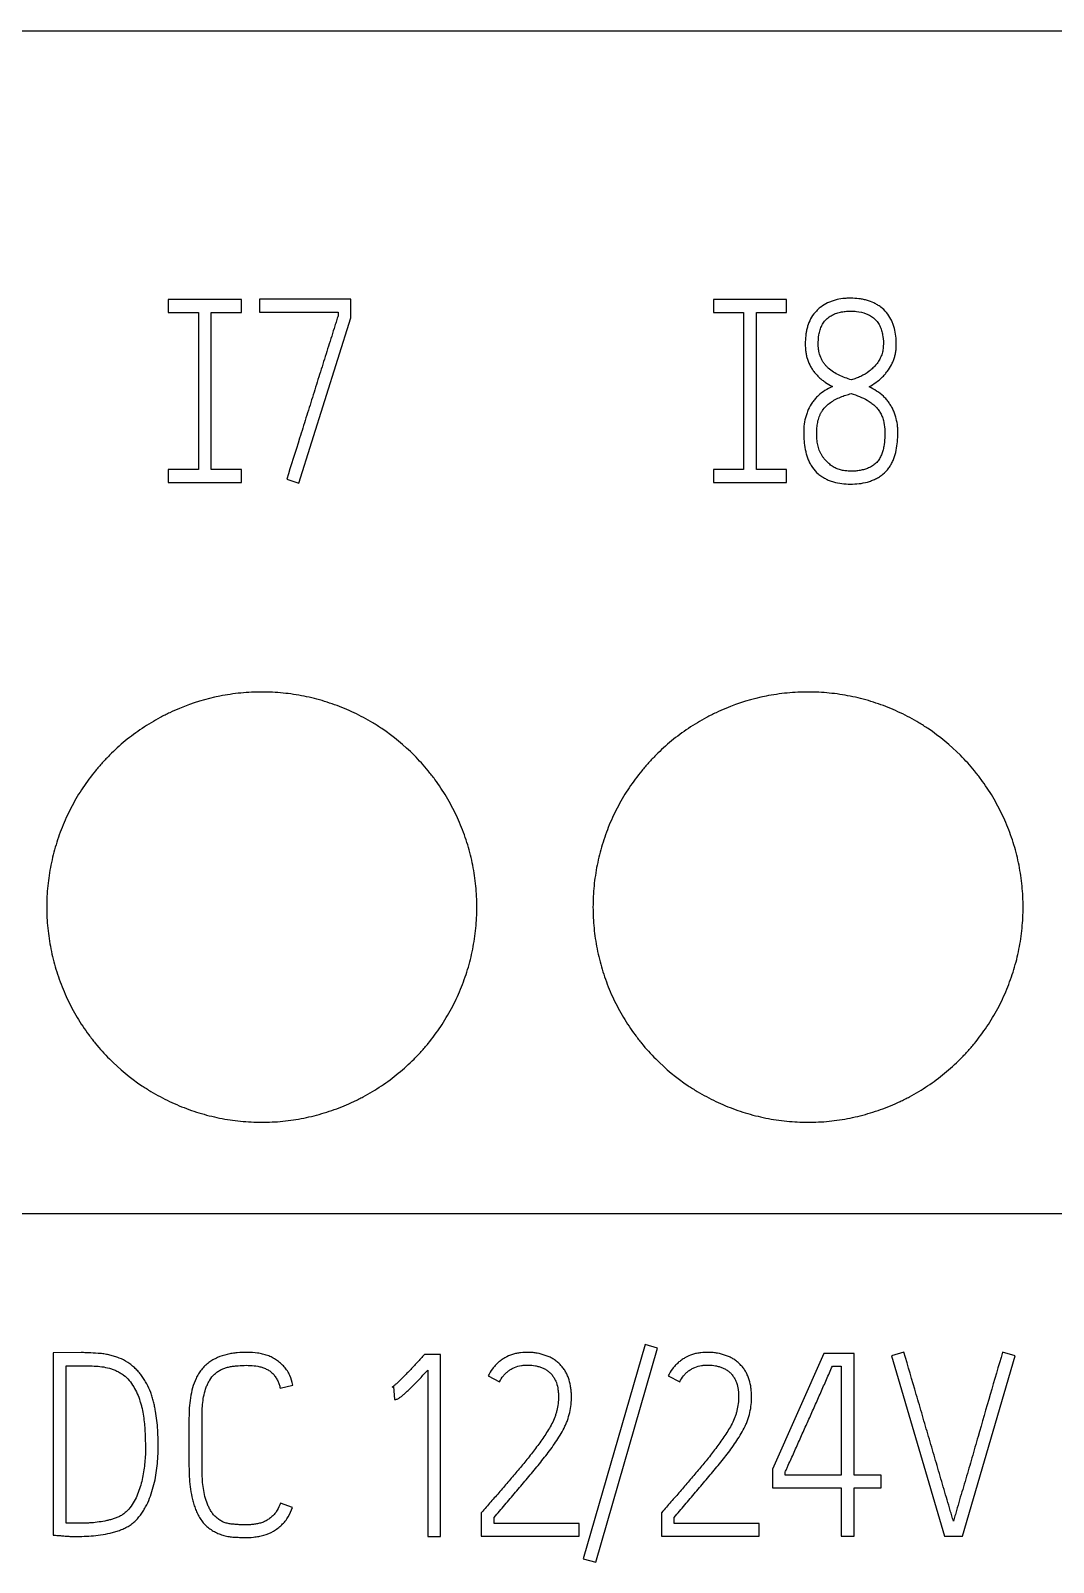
# Model space of a CAD drawing. Extents: x 0 to 420, y 0 to 297.
# Drawn here: x 139.04 to 148.55, y 220.55 to 234.79 of the extents above; entities that cross this region are included whole.
import ezdxf

# ---------------------------------------------------------------- set-up
doc = ezdxf.new("R2010")
doc.units = 0
doc.header["$LTSCALE"] = 23.1
doc.layers.add('10000_FRONT', color=7, linetype='CONTINUOUS')
doc.layers.add('10500_FRONT_LABELING', color=7, linetype='CONTINUOUS')

msp = doc.modelspace()

# ---------------------------------------------------------------- linework, layer by layer
at = {"layer": '10000_FRONT', "color": 7, "linetype": 'CONTINUOUS'}
for p, q in [((90.196, 234.789), (161.696, 234.789)), ((90.196, 223.789), (161.696, 223.789))]:
    msp.add_line(p, q, dxfattribs=at)
for points, knots in [([(143.186, 226.639), (143.186, 226.705), (143.183, 226.771), (143.17, 226.9), (143.161, 226.964), (143.135, 227.092), (143.12, 227.155), (143.091, 227.249), (143.081, 227.28), (143.059, 227.342), (143.047, 227.373), (143.01, 227.463), (142.954, 227.581), (142.888, 227.693), (142.833, 227.774), (142.815, 227.801), (142.776, 227.854), (142.755, 227.88), (142.693, 227.956), (142.649, 228.005), (142.511, 228.143), (142.41, 228.226), (142.288, 228.309), (142.274, 228.318), (142.246, 228.336), (142.232, 228.344), (142.189, 228.37), (142.161, 228.386), (142.074, 228.433), (142.015, 228.461), (141.894, 228.511), (141.833, 228.533), (141.739, 228.562), (141.707, 228.571), (141.643, 228.587), (141.611, 228.594), (141.514, 228.614), (141.384, 228.633), (141.253, 228.639), (141.123, 228.64), (141.057, 228.636), (140.958, 228.627), (140.926, 228.623), (140.86, 228.613), (140.698, 228.585), (140.542, 228.537), (140.39, 228.475), (140.36, 228.461), (140.315, 228.44), (140.301, 228.433), (140.271, 228.418), (140.198, 228.38), (140.128, 228.338), (139.965, 228.229), (139.864, 228.146), (139.748, 228.029), (139.725, 228.005), (139.681, 227.957), (139.66, 227.932), (139.597, 227.856), (139.559, 227.804), (139.486, 227.696), (139.453, 227.64), (139.407, 227.553), (139.392, 227.524), (139.364, 227.464), (139.35, 227.434), (139.313, 227.343), (139.269, 227.221), (139.238, 227.095), (139.218, 226.999), (139.213, 226.967), (139.203, 226.902), (139.199, 226.869), (139.189, 226.771), (139.186, 226.705), (139.186, 226.639)], [0, 0, 0, 0, 0.03125, 0.03125, 0.0625, 0.0625, 0.09375, 0.09375, 0.109375, 0.109375, 0.125, 0.125, 0.15625, 0.1875, 0.1875, 0.203125, 0.203125, 0.21875, 0.21875, 0.25, 0.25, 0.3125, 0.3125, 0.320312, 0.320312, 0.328125, 0.328125, 0.34375, 0.34375, 0.375, 0.375, 0.40625, 0.40625, 0.421875, 0.421875, 0.4375, 0.4375, 0.46875, 0.5, 0.5, 0.53125, 0.53125, 0.546875, 0.546875, 0.5625, 0.625, 0.625, 0.640625, 0.640625, 0.648438, 0.648438, 0.65625, 0.6875, 0.6875, 0.75, 0.75, 0.765625, 0.765625, 0.78125, 0.78125, 0.8125, 0.8125, 0.84375, 0.84375, 0.859375, 0.859375, 0.875, 0.875, 0.90625, 0.9375, 0.9375, 0.953125, 0.953125, 0.96875, 0.96875, 1, 1, 1, 1]), ([(148.266, 226.639), (148.266, 226.705), (148.263, 226.771), (148.25, 226.9), (148.241, 226.964), (148.215, 227.092), (148.2, 227.155), (148.171, 227.249), (148.161, 227.28), (148.139, 227.342), (148.127, 227.373), (148.09, 227.463), (148.034, 227.581), (147.968, 227.693), (147.913, 227.774), (147.895, 227.801), (147.856, 227.854), (147.835, 227.88), (147.773, 227.956), (147.729, 228.005), (147.591, 228.143), (147.49, 228.226), (147.368, 228.309), (147.354, 228.318), (147.326, 228.336), (147.312, 228.344), (147.269, 228.37), (147.241, 228.386), (147.154, 228.433), (147.095, 228.461), (146.974, 228.511), (146.913, 228.533), (146.819, 228.562), (146.787, 228.571), (146.723, 228.587), (146.691, 228.594), (146.594, 228.614), (146.464, 228.633), (146.333, 228.639), (146.203, 228.64), (146.137, 228.636), (146.038, 228.627), (146.006, 228.623), (145.94, 228.613), (145.778, 228.585), (145.622, 228.537), (145.47, 228.475), (145.44, 228.461), (145.395, 228.44), (145.381, 228.433), (145.351, 228.418), (145.278, 228.38), (145.208, 228.338), (145.045, 228.229), (144.944, 228.146), (144.828, 228.029), (144.805, 228.005), (144.761, 227.957), (144.74, 227.932), (144.677, 227.856), (144.639, 227.804), (144.566, 227.696), (144.533, 227.64), (144.487, 227.553), (144.472, 227.524), (144.444, 227.464), (144.43, 227.434), (144.393, 227.343), (144.349, 227.221), (144.318, 227.095), (144.298, 226.999), (144.293, 226.967), (144.283, 226.902), (144.279, 226.869), (144.269, 226.771), (144.266, 226.705), (144.266, 226.639)], [0, 0, 0, 0, 0.03125, 0.03125, 0.0625, 0.0625, 0.09375, 0.09375, 0.109375, 0.109375, 0.125, 0.125, 0.15625, 0.1875, 0.1875, 0.203125, 0.203125, 0.21875, 0.21875, 0.25, 0.25, 0.3125, 0.3125, 0.320312, 0.320312, 0.328125, 0.328125, 0.34375, 0.34375, 0.375, 0.375, 0.40625, 0.40625, 0.421875, 0.421875, 0.4375, 0.4375, 0.46875, 0.5, 0.5, 0.53125, 0.53125, 0.546875, 0.546875, 0.5625, 0.625, 0.625, 0.640625, 0.640625, 0.648438, 0.648438, 0.65625, 0.6875, 0.6875, 0.75, 0.75, 0.765625, 0.765625, 0.78125, 0.78125, 0.8125, 0.8125, 0.84375, 0.84375, 0.859375, 0.859375, 0.875, 0.875, 0.90625, 0.9375, 0.9375, 0.953125, 0.953125, 0.96875, 0.96875, 1, 1, 1, 1]), ([(139.186, 226.639), (139.186, 226.574), (139.189, 226.508), (139.202, 226.379), (139.212, 226.315), (139.237, 226.187), (139.253, 226.124), (139.281, 226.03), (139.291, 225.999), (139.313, 225.937), (139.325, 225.906), (139.362, 225.816), (139.418, 225.698), (139.485, 225.586), (139.539, 225.505), (139.558, 225.478), (139.597, 225.425), (139.617, 225.399), (139.679, 225.322), (139.723, 225.274), (139.862, 225.135), (139.962, 225.052), (140.085, 224.97), (140.099, 224.961), (140.126, 224.943), (140.141, 224.934), (140.183, 224.909), (140.212, 224.893), (140.298, 224.846), (140.357, 224.818), (140.478, 224.768), (140.539, 224.746), (140.633, 224.717), (140.665, 224.708), (140.729, 224.692), (140.761, 224.685), (140.858, 224.665), (140.988, 224.646), (141.119, 224.64), (141.25, 224.639), (141.315, 224.642), (141.414, 224.652), (141.447, 224.656), (141.512, 224.666), (141.544, 224.672), (141.641, 224.691), (141.704, 224.707), (141.829, 224.745), (141.891, 224.767), (141.982, 224.804), (142.012, 224.818), (142.057, 224.839), (142.071, 224.846), (142.101, 224.861), (142.174, 224.899), (142.244, 224.941), (142.407, 225.05), (142.508, 225.133), (142.625, 225.25), (142.647, 225.273), (142.691, 225.322), (142.713, 225.347), (142.775, 225.423), (142.813, 225.475), (142.886, 225.583), (142.919, 225.639), (142.966, 225.726), (142.98, 225.755), (143.009, 225.815), (143.022, 225.845), (143.059, 225.936), (143.103, 226.058), (143.135, 226.184), (143.154, 226.28), (143.159, 226.312), (143.169, 226.377), (143.173, 226.41), (143.183, 226.508), (143.186, 226.574), (143.186, 226.639)], [0, 0, 0, 0, 0.03125, 0.03125, 0.0625, 0.0625, 0.09375, 0.09375, 0.109375, 0.109375, 0.125, 0.125, 0.15625, 0.1875, 0.1875, 0.203125, 0.203125, 0.21875, 0.21875, 0.25, 0.25, 0.3125, 0.3125, 0.320312, 0.320312, 0.328125, 0.328125, 0.34375, 0.34375, 0.375, 0.375, 0.40625, 0.40625, 0.421875, 0.421875, 0.4375, 0.4375, 0.46875, 0.5, 0.5, 0.53125, 0.53125, 0.546875, 0.546875, 0.5625, 0.5625, 0.59375, 0.59375, 0.625, 0.625, 0.640625, 0.640625, 0.648438, 0.648438, 0.65625, 0.6875, 0.6875, 0.75, 0.75, 0.765625, 0.765625, 0.78125, 0.78125, 0.8125, 0.8125, 0.84375, 0.84375, 0.859375, 0.859375, 0.875, 0.875, 0.90625, 0.9375, 0.9375, 0.953125, 0.953125, 0.96875, 0.96875, 1, 1, 1, 1]), ([(144.266, 226.639), (144.266, 226.574), (144.269, 226.508), (144.282, 226.379), (144.292, 226.315), (144.317, 226.187), (144.333, 226.124), (144.361, 226.03), (144.371, 225.999), (144.393, 225.937), (144.405, 225.906), (144.442, 225.816), (144.498, 225.698), (144.565, 225.586), (144.619, 225.505), (144.638, 225.478), (144.677, 225.425), (144.697, 225.399), (144.759, 225.322), (144.803, 225.274), (144.942, 225.135), (145.042, 225.052), (145.165, 224.97), (145.179, 224.961), (145.206, 224.943), (145.221, 224.934), (145.263, 224.909), (145.292, 224.893), (145.378, 224.846), (145.437, 224.818), (145.558, 224.768), (145.619, 224.746), (145.713, 224.717), (145.745, 224.708), (145.809, 224.692), (145.841, 224.685), (145.938, 224.665), (146.068, 224.646), (146.199, 224.64), (146.33, 224.639), (146.395, 224.642), (146.494, 224.652), (146.527, 224.656), (146.592, 224.666), (146.624, 224.672), (146.721, 224.691), (146.784, 224.707), (146.909, 224.745), (146.971, 224.767), (147.062, 224.804), (147.092, 224.818), (147.137, 224.839), (147.151, 224.846), (147.181, 224.861), (147.254, 224.899), (147.324, 224.941), (147.487, 225.05), (147.588, 225.133), (147.705, 225.25), (147.727, 225.273), (147.771, 225.322), (147.793, 225.347), (147.855, 225.423), (147.893, 225.475), (147.966, 225.583), (147.999, 225.639), (148.046, 225.726), (148.06, 225.755), (148.089, 225.815), (148.102, 225.845), (148.139, 225.936), (148.183, 226.058), (148.215, 226.184), (148.234, 226.28), (148.239, 226.312), (148.249, 226.377), (148.253, 226.41), (148.263, 226.508), (148.266, 226.574), (148.266, 226.639)], [0, 0, 0, 0, 0.03125, 0.03125, 0.0625, 0.0625, 0.09375, 0.09375, 0.109375, 0.109375, 0.125, 0.125, 0.15625, 0.1875, 0.1875, 0.203125, 0.203125, 0.21875, 0.21875, 0.25, 0.25, 0.3125, 0.3125, 0.320312, 0.320312, 0.328125, 0.328125, 0.34375, 0.34375, 0.375, 0.375, 0.40625, 0.40625, 0.421875, 0.421875, 0.4375, 0.4375, 0.46875, 0.5, 0.5, 0.53125, 0.53125, 0.546875, 0.546875, 0.5625, 0.5625, 0.59375, 0.59375, 0.625, 0.625, 0.640625, 0.640625, 0.648438, 0.648438, 0.65625, 0.6875, 0.6875, 0.75, 0.75, 0.765625, 0.765625, 0.78125, 0.78125, 0.8125, 0.8125, 0.84375, 0.84375, 0.859375, 0.859375, 0.875, 0.875, 0.90625, 0.9375, 0.9375, 0.953125, 0.953125, 0.96875, 0.96875, 1, 1, 1, 1])]:
    msp.add_open_spline(points, degree=3, knots=knots, dxfattribs=at)
at = {"layer": '10500_FRONT_LABELING', "color": 7, "linetype": 'CONTINUOUS'}
for p, q in [((140.316, 232.289), (140.316, 232.169)), ((140.996, 232.289), (140.316, 232.289)), ((140.316, 232.169), (140.596, 232.169)), ((140.596, 232.169), (140.596, 230.709)), ((140.716, 230.709), (140.716, 232.169)), ((140.716, 232.169), (140.996, 232.169)), ((140.996, 232.169), (140.996, 232.289)), ((141.166, 232.292), (141.166, 232.172)), ((142.015, 232.292), (141.166, 232.292)), ((141.166, 232.172), (141.897, 232.172)), ((141.897, 232.172), (141.897, 232.139)), ((142.015, 232.12), (142.015, 232.292)), ((145.386, 232.289), (145.386, 232.169)), ((146.066, 232.289), (145.386, 232.289)), ((145.386, 232.169), (145.666, 232.169)), ((145.666, 232.169), (145.666, 230.709)), ((145.786, 230.709), (145.786, 232.169)), ((145.786, 232.169), (146.066, 232.169)), ((146.066, 232.169), (146.066, 232.289)), ((141.532, 230.582), (142.015, 232.12)), ((140.316, 230.709), (140.316, 230.589)), ((140.596, 230.709), (140.316, 230.709)), ((140.996, 230.709), (140.716, 230.709)), ((140.996, 230.589), (140.996, 230.709)), ((141.418, 230.62), (141.532, 230.582)), ((145.386, 230.709), (145.386, 230.589)), ((145.666, 230.709), (145.386, 230.709)), ((146.066, 230.709), (145.786, 230.709)), ((146.066, 230.589), (146.066, 230.709)), ((140.316, 230.589), (140.996, 230.589)), ((145.386, 230.589), (146.066, 230.589)), ((139.507, 222.497), (139.246, 222.494)), ((139.246, 222.494), (139.246, 220.801)), ((142.699, 222.48), (142.682, 222.461)), ((142.848, 222.48), (142.699, 222.48)), ((142.848, 220.787), (142.848, 222.48)), ((144.751, 222.572), (144.175, 220.58)), ((144.291, 220.547), (144.867, 222.539)), ((144.867, 222.539), (144.751, 222.572)), ((146.414, 222.489), (145.936, 221.414)), ((146.696, 222.489), (146.414, 222.489)), ((146.696, 221.358), (146.696, 222.489)), ((147.158, 222.501), (147.042, 222.468)), ((148.191, 222.468), (148.075, 222.501)), ((139.367, 220.912), (139.367, 222.374)), ((139.367, 222.374), (139.554, 222.374)), ((142.729, 222.334), (142.729, 220.787)), ((146.492, 222.372), (146.575, 222.372)), ((146.575, 222.372), (146.575, 221.358)), ((147.042, 222.468), (147.535, 220.789)), ((147.701, 220.789), (148.191, 222.468)), ((141.357, 222.166), (141.474, 222.195)), ((143.291, 222.28), (143.398, 222.225)), ((144.966, 222.28), (145.073, 222.225)), ((142.398, 222.176), (142.412, 222.181)), ((142.412, 222.181), (142.419, 222.06)), ((140.509, 221.888), (140.509, 221.44)), ((140.63, 221.44), (140.63, 221.888)), ((145.936, 221.414), (145.936, 221.24)), ((146.054, 221.358), (146.054, 221.388)), ((146.575, 221.358), (146.054, 221.358)), ((146.947, 221.358), (146.696, 221.358)), ((146.947, 221.24), (146.947, 221.358)), ((145.936, 221.24), (146.575, 221.24)), ((146.575, 221.24), (146.575, 220.789)), ((146.696, 220.789), (146.696, 221.24)), ((146.696, 221.24), (146.947, 221.24)), ((141.471, 221.058), (141.36, 221.098)), ((143.241, 221.023), (143.227, 221.006)), ((143.227, 221.006), (143.227, 220.789)), ((143.346, 220.907), (143.346, 220.964)), ((144.137, 220.907), (143.346, 220.907)), ((144.137, 220.789), (144.137, 220.907)), ((144.917, 221.023), (144.902, 221.006)), ((144.902, 221.006), (144.902, 220.789)), ((145.021, 220.907), (145.021, 220.964)), ((145.812, 220.907), (145.021, 220.907)), ((145.812, 220.789), (145.812, 220.907)), ((142.729, 220.787), (142.848, 220.787)), ((143.227, 220.789), (144.137, 220.789)), ((144.902, 220.789), (145.812, 220.789)), ((146.575, 220.789), (146.696, 220.789)), ((147.535, 220.789), (147.701, 220.789)), ((144.175, 220.58), (144.291, 220.547))]:
    msp.add_line(p, q, dxfattribs=at)
for points, knots in [([(146.834, 231.478), (146.856, 231.49), (146.877, 231.503), (146.917, 231.532), (146.936, 231.547), (146.962, 231.573), (146.971, 231.582), (146.987, 231.601), (146.995, 231.61), (147.017, 231.639), (147.03, 231.66), (147.047, 231.692), (147.052, 231.703), (147.061, 231.726), (147.066, 231.738), (147.073, 231.761), (147.076, 231.773), (147.081, 231.797), (147.083, 231.809), (147.085, 231.833), (147.086, 231.845), (147.087, 231.87), (147.087, 231.882), (147.086, 231.919), (147.084, 231.943), (147.076, 231.991), (147.071, 232.015), (147.061, 232.05), (147.057, 232.062), (147.048, 232.085), (147.042, 232.096), (147.025, 232.128), (147.012, 232.149), (146.98, 232.187), (146.962, 232.204), (146.933, 232.226), (146.922, 232.233), (146.901, 232.246), (146.89, 232.252), (146.857, 232.268), (146.834, 232.276), (146.798, 232.286), (146.786, 232.289), (146.761, 232.294), (146.749, 232.295), (146.713, 232.3), (146.688, 232.301), (146.651, 232.301), (146.639, 232.301), (146.614, 232.3), (146.602, 232.299), (146.565, 232.294), (146.541, 232.29), (146.506, 232.28), (146.494, 232.276), (146.471, 232.268), (146.459, 232.263), (146.426, 232.247), (146.405, 232.234), (146.375, 232.212), (146.365, 232.204), (146.347, 232.187), (146.339, 232.178), (146.315, 232.151), (146.301, 232.131), (146.278, 232.087), (146.269, 232.064), (146.259, 232.029), (146.256, 232.017), (146.25, 231.993), (146.248, 231.981), (146.243, 231.945), (146.241, 231.92), (146.24, 231.872), (146.24, 231.847), (146.244, 231.811), (146.245, 231.799), (146.25, 231.775), (146.252, 231.763), (146.262, 231.727), (146.271, 231.704), (146.287, 231.671), (146.293, 231.66), (146.306, 231.639), (146.313, 231.629), (146.328, 231.609), (146.336, 231.6), (146.352, 231.582), (146.361, 231.573), (146.379, 231.556), (146.389, 231.548), (146.408, 231.533), (146.418, 231.526), (146.449, 231.505), (146.47, 231.492), (146.493, 231.481)], [0, 0, 0, 0, 0.03125, 0.03125, 0.0625, 0.0625, 0.078125, 0.078125, 0.09375, 0.09375, 0.125, 0.125, 0.140625, 0.140625, 0.15625, 0.15625, 0.171875, 0.171875, 0.1875, 0.1875, 0.203125, 0.203125, 0.21875, 0.21875, 0.25, 0.25, 0.28125, 0.28125, 0.296875, 0.296875, 0.3125, 0.3125, 0.34375, 0.34375, 0.375, 0.375, 0.390625, 0.390625, 0.40625, 0.40625, 0.4375, 0.4375, 0.453125, 0.453125, 0.46875, 0.46875, 0.5, 0.5, 0.515625, 0.515625, 0.53125, 0.53125, 0.5625, 0.5625, 0.578125, 0.578125, 0.59375, 0.59375, 0.625, 0.625, 0.640625, 0.640625, 0.65625, 0.65625, 0.6875, 0.6875, 0.71875, 0.71875, 0.734375, 0.734375, 0.75, 0.75, 0.78125, 0.78125, 0.8125, 0.8125, 0.828125, 0.828125, 0.84375, 0.84375, 0.875, 0.875, 0.890625, 0.890625, 0.90625, 0.90625, 0.921875, 0.921875, 0.9375, 0.9375, 0.953125, 0.953125, 0.96875, 0.96875, 1, 1, 1, 1]), ([(146.36, 231.87), (146.361, 231.9), (146.363, 231.931), (146.37, 231.976), (146.373, 231.991), (146.382, 232.021), (146.388, 232.035), (146.398, 232.056), (146.402, 232.062), (146.41, 232.075), (146.415, 232.082), (146.429, 232.099), (146.44, 232.11), (146.458, 232.125), (146.464, 232.129), (146.477, 232.137), (146.484, 232.141), (146.505, 232.152), (146.519, 232.158), (146.541, 232.165), (146.548, 232.167), (146.563, 232.171), (146.586, 232.176), (146.609, 232.179), (146.639, 232.181), (146.655, 232.181), (146.686, 232.181), (146.701, 232.18), (146.747, 232.175), (146.777, 232.168), (146.813, 232.154), (146.82, 232.151), (146.834, 232.145), (146.847, 232.137), (146.86, 232.129), (146.873, 232.12), (146.879, 232.115), (146.896, 232.099), (146.906, 232.088), (146.919, 232.069), (146.923, 232.062), (146.931, 232.049), (146.934, 232.042), (146.944, 232.021), (146.948, 232.006), (146.956, 231.977), (146.959, 231.961), (146.966, 231.916), (146.968, 231.886), (146.965, 231.84), (146.964, 231.825), (146.958, 231.794), (146.953, 231.78), (146.942, 231.751), (146.935, 231.738), (146.923, 231.718), (146.919, 231.711), (146.91, 231.699), (146.906, 231.692), (146.891, 231.675), (146.881, 231.663), (146.859, 231.642), (146.847, 231.632), (146.811, 231.603), (146.784, 231.588), (146.742, 231.568), (146.728, 231.562), (146.699, 231.551), (146.684, 231.546), (146.669, 231.542)], [0, 0, 0, 0, 0.0625, 0.0625, 0.09375, 0.09375, 0.125, 0.125, 0.140625, 0.140625, 0.15625, 0.15625, 0.1875, 0.1875, 0.203125, 0.203125, 0.21875, 0.21875, 0.25, 0.25, 0.265625, 0.265625, 0.28125, 0.3125, 0.3125, 0.34375, 0.34375, 0.375, 0.375, 0.4375, 0.4375, 0.453125, 0.453125, 0.46875, 0.484375, 0.484375, 0.5, 0.5, 0.53125, 0.53125, 0.546875, 0.546875, 0.5625, 0.5625, 0.59375, 0.59375, 0.625, 0.625, 0.6875, 0.6875, 0.71875, 0.71875, 0.75, 0.75, 0.78125, 0.78125, 0.796875, 0.796875, 0.8125, 0.8125, 0.84375, 0.84375, 0.875, 0.875, 0.9375, 0.9375, 0.96875, 0.96875, 1, 1, 1, 1]), ([(141.897, 232.139), (141.894, 232.131), (141.891, 232.123), (141.886, 232.107), (141.884, 232.099), (141.876, 232.076), (141.871, 232.06), (141.856, 232.012), (141.846, 231.981), (141.816, 231.886), (141.796, 231.823), (141.756, 231.696), (141.736, 231.633), (141.706, 231.538), (141.696, 231.506), (141.677, 231.443), (141.667, 231.411), (141.637, 231.316), (141.617, 231.253), (141.577, 231.126), (141.558, 231.063), (141.498, 230.873), (141.458, 230.747), (141.418, 230.62)], [0, 0, 0, 0, 0.015625, 0.015625, 0.03125, 0.03125, 0.0625, 0.0625, 0.125, 0.125, 0.25, 0.25, 0.375, 0.375, 0.4375, 0.4375, 0.5, 0.5, 0.625, 0.625, 0.75, 0.75, 1, 1, 1, 1]), ([(146.669, 231.542), (146.63, 231.554), (146.592, 231.568), (146.537, 231.594), (146.519, 231.604), (146.485, 231.626), (146.469, 231.638), (146.446, 231.659), (146.439, 231.666), (146.425, 231.681), (146.413, 231.697), (146.402, 231.714), (146.392, 231.732), (146.388, 231.741), (146.376, 231.77), (146.37, 231.789), (146.365, 231.819), (146.363, 231.829), (146.361, 231.849), (146.361, 231.86), (146.36, 231.87)], [0, 0, 0, 0, 0.25, 0.25, 0.375, 0.375, 0.5, 0.5, 0.5625, 0.5625, 0.625, 0.6875, 0.6875, 0.75, 0.75, 0.875, 0.875, 0.9375, 0.9375, 1, 1, 1, 1]), ([(146.493, 231.481), (146.468, 231.47), (146.445, 231.457), (146.4, 231.428), (146.379, 231.413), (146.35, 231.385), (146.34, 231.375), (146.323, 231.355), (146.315, 231.345), (146.292, 231.312), (146.279, 231.289), (146.263, 231.253), (146.258, 231.24), (146.249, 231.215), (146.245, 231.203), (146.235, 231.164), (146.231, 231.138), (146.227, 231.098), (146.227, 231.085), (146.226, 231.058), (146.226, 231.045), (146.227, 231.005), (146.228, 230.979), (146.234, 230.927), (146.238, 230.901), (146.247, 230.862), (146.251, 230.849), (146.259, 230.823), (146.263, 230.811), (146.273, 230.786), (146.279, 230.774), (146.292, 230.751), (146.299, 230.739), (146.322, 230.706), (146.34, 230.686), (146.37, 230.66), (146.381, 230.652), (146.403, 230.637), (146.415, 230.63), (146.439, 230.618), (146.451, 230.612), (146.476, 230.602), (146.489, 230.598), (146.553, 230.579), (146.606, 230.573), (146.714, 230.573), (146.767, 230.578), (146.832, 230.596), (146.845, 230.6), (146.87, 230.61), (146.882, 230.615), (146.906, 230.627), (146.918, 230.634), (146.941, 230.648), (146.952, 230.656), (146.983, 230.682), (147.001, 230.701), (147.025, 230.734), (147.032, 230.745), (147.045, 230.768), (147.051, 230.78), (147.067, 230.817), (147.075, 230.842), (147.088, 230.894), (147.092, 230.921), (147.098, 230.973), (147.1, 231), (147.101, 231.039), (147.101, 231.053), (147.1, 231.079), (147.1, 231.093), (147.096, 231.133), (147.092, 231.159), (147.082, 231.197), (147.079, 231.21), (147.07, 231.235), (147.064, 231.247), (147.053, 231.272), (147.047, 231.284), (147.034, 231.307), (147.027, 231.318), (147.011, 231.339), (147.003, 231.35), (146.986, 231.37), (146.976, 231.38), (146.947, 231.407), (146.926, 231.423), (146.882, 231.453), (146.858, 231.466), (146.834, 231.478)], [0, 0, 0, 0, 0.03125, 0.03125, 0.0625, 0.0625, 0.078125, 0.078125, 0.09375, 0.09375, 0.125, 0.125, 0.140625, 0.140625, 0.15625, 0.15625, 0.1875, 0.1875, 0.203125, 0.203125, 0.21875, 0.21875, 0.25, 0.25, 0.28125, 0.28125, 0.296875, 0.296875, 0.3125, 0.3125, 0.328125, 0.328125, 0.34375, 0.34375, 0.375, 0.375, 0.390625, 0.390625, 0.40625, 0.40625, 0.421875, 0.421875, 0.4375, 0.4375, 0.5, 0.5, 0.5625, 0.5625, 0.578125, 0.578125, 0.59375, 0.59375, 0.609375, 0.609375, 0.625, 0.625, 0.65625, 0.65625, 0.671875, 0.671875, 0.6875, 0.6875, 0.71875, 0.71875, 0.75, 0.75, 0.78125, 0.78125, 0.796875, 0.796875, 0.8125, 0.8125, 0.84375, 0.84375, 0.859375, 0.859375, 0.875, 0.875, 0.890625, 0.890625, 0.90625, 0.90625, 0.921875, 0.921875, 0.9375, 0.9375, 0.96875, 0.96875, 1, 1, 1, 1]), ([(146.452, 230.771), (146.44, 230.783), (146.428, 230.796), (146.411, 230.816), (146.406, 230.823), (146.396, 230.837), (146.391, 230.845), (146.383, 230.86), (146.379, 230.868), (146.372, 230.884), (146.369, 230.892), (146.361, 230.917), (146.357, 230.934), (146.351, 230.968), (146.349, 230.986), (146.347, 231.021), (146.346, 231.038), (146.347, 231.073), (146.348, 231.091), (146.351, 231.117), (146.352, 231.125), (146.355, 231.143), (146.356, 231.151), (146.363, 231.177), (146.368, 231.194), (146.378, 231.218), (146.382, 231.226), (146.39, 231.242), (146.395, 231.249), (146.41, 231.271), (146.421, 231.285), (146.446, 231.309), (146.459, 231.321), (146.502, 231.351), (146.534, 231.368), (146.583, 231.388), (146.599, 231.394), (146.633, 231.405), (146.65, 231.41), (146.667, 231.415)], [0, 0, 0, 0, 0.0625, 0.0625, 0.09375, 0.09375, 0.125, 0.125, 0.15625, 0.15625, 0.1875, 0.1875, 0.25, 0.25, 0.3125, 0.3125, 0.375, 0.375, 0.4375, 0.4375, 0.46875, 0.46875, 0.5, 0.5, 0.5625, 0.5625, 0.59375, 0.59375, 0.625, 0.625, 0.6875, 0.6875, 0.75, 0.75, 0.875, 0.875, 0.9375, 0.9375, 1, 1, 1, 1]), ([(146.667, 231.415), (146.693, 231.407), (146.719, 231.398), (146.769, 231.377), (146.794, 231.366), (146.829, 231.345), (146.841, 231.337), (146.863, 231.321), (146.874, 231.313), (146.894, 231.294), (146.903, 231.284), (146.921, 231.263), (146.928, 231.252), (146.942, 231.229), (146.948, 231.216), (146.959, 231.191), (146.963, 231.178), (146.974, 231.139), (146.978, 231.112), (146.98, 231.071), (146.981, 231.058), (146.981, 231.031), (146.98, 231.017), (146.978, 230.976), (146.975, 230.949), (146.968, 230.909), (146.965, 230.896), (146.957, 230.87), (146.951, 230.85), (146.942, 230.832), (146.936, 230.82), (146.933, 230.814), (146.922, 230.796), (146.914, 230.785), (146.9, 230.77), (146.895, 230.766), (146.885, 230.756), (146.879, 230.752), (146.863, 230.74), (146.851, 230.733), (146.832, 230.724), (146.826, 230.722), (146.813, 230.716), (146.794, 230.71), (146.774, 230.705), (146.747, 230.699), (146.734, 230.697), (146.706, 230.694), (146.693, 230.694), (146.665, 230.693), (146.652, 230.693), (146.624, 230.695), (146.611, 230.696), (146.583, 230.701), (146.57, 230.704), (146.544, 230.712), (146.531, 230.717), (146.513, 230.726), (146.507, 230.73), (146.495, 230.737), (146.489, 230.74), (146.473, 230.752), (146.462, 230.761), (146.452, 230.771)], [0, 0, 0, 0, 0.0625, 0.0625, 0.125, 0.125, 0.15625, 0.15625, 0.1875, 0.1875, 0.21875, 0.21875, 0.25, 0.25, 0.28125, 0.28125, 0.3125, 0.3125, 0.375, 0.375, 0.40625, 0.40625, 0.4375, 0.4375, 0.5, 0.5, 0.53125, 0.53125, 0.5625, 0.578125, 0.578125, 0.59375, 0.59375, 0.625, 0.625, 0.640625, 0.640625, 0.65625, 0.65625, 0.6875, 0.6875, 0.703125, 0.703125, 0.71875, 0.75, 0.75, 0.78125, 0.78125, 0.8125, 0.8125, 0.84375, 0.84375, 0.875, 0.875, 0.90625, 0.90625, 0.9375, 0.9375, 0.953125, 0.953125, 0.96875, 0.96875, 1, 1, 1, 1]), ([(139.246, 220.801), (139.261, 220.8), (139.276, 220.798), (139.305, 220.796), (139.32, 220.794), (139.35, 220.792), (139.364, 220.79), (139.394, 220.789), (139.409, 220.788), (139.453, 220.787), (139.482, 220.787), (139.541, 220.789), (139.57, 220.79), (139.629, 220.795), (139.658, 220.798), (139.717, 220.807), (139.746, 220.812), (139.79, 220.822), (139.804, 220.826), (139.833, 220.834), (139.847, 220.838), (139.876, 220.849), (139.889, 220.854), (139.916, 220.867), (139.93, 220.874), (139.956, 220.889), (139.968, 220.897), (139.992, 220.916), (140.003, 220.925), (140.035, 220.957), (140.053, 220.98), (140.079, 221.017), (140.086, 221.03), (140.101, 221.055), (140.109, 221.068), (140.129, 221.108), (140.14, 221.135), (140.161, 221.191), (140.169, 221.22), (140.185, 221.277), (140.192, 221.306), (140.203, 221.364), (140.207, 221.393), (140.214, 221.451), (140.217, 221.481), (140.221, 221.54), (140.222, 221.569), (140.223, 221.629), (140.222, 221.658), (140.221, 221.718), (140.22, 221.747), (140.217, 221.807), (140.214, 221.836), (140.207, 221.895), (140.203, 221.924), (140.195, 221.968), (140.192, 221.982), (140.186, 222.011), (140.183, 222.026), (140.175, 222.054), (140.171, 222.069), (140.163, 222.098), (140.158, 222.112), (140.142, 222.154), (140.13, 222.181), (140.109, 222.22), (140.101, 222.233), (140.085, 222.259), (140.077, 222.271), (140.059, 222.295), (140.05, 222.307), (140.03, 222.329), (140.02, 222.34), (139.998, 222.36), (139.987, 222.37), (139.97, 222.384), (139.964, 222.389), (139.952, 222.398), (139.945, 222.402), (139.914, 222.422), (139.887, 222.436), (139.845, 222.452), (139.831, 222.457), (139.803, 222.466), (139.788, 222.471), (139.759, 222.477), (139.744, 222.48), (139.715, 222.485), (139.7, 222.487), (139.656, 222.491), (139.626, 222.493), (139.581, 222.495), (139.566, 222.496), (139.537, 222.496), (139.522, 222.497), (139.507, 222.497)], [0, 0, 0, 0, 0.015625, 0.015625, 0.03125, 0.03125, 0.046875, 0.046875, 0.0625, 0.0625, 0.09375, 0.09375, 0.125, 0.125, 0.15625, 0.15625, 0.1875, 0.1875, 0.203125, 0.203125, 0.21875, 0.21875, 0.234375, 0.234375, 0.25, 0.25, 0.265625, 0.265625, 0.28125, 0.28125, 0.3125, 0.3125, 0.328125, 0.328125, 0.34375, 0.34375, 0.375, 0.375, 0.40625, 0.40625, 0.4375, 0.4375, 0.46875, 0.46875, 0.5, 0.5, 0.53125, 0.53125, 0.5625, 0.5625, 0.59375, 0.59375, 0.625, 0.625, 0.65625, 0.65625, 0.671875, 0.671875, 0.6875, 0.6875, 0.703125, 0.703125, 0.71875, 0.71875, 0.75, 0.75, 0.765625, 0.765625, 0.78125, 0.78125, 0.796875, 0.796875, 0.8125, 0.8125, 0.828125, 0.828125, 0.835938, 0.835938, 0.84375, 0.84375, 0.875, 0.875, 0.890625, 0.890625, 0.90625, 0.90625, 0.921875, 0.921875, 0.9375, 0.9375, 0.96875, 0.96875, 0.984375, 0.984375, 1, 1, 1, 1]), ([(141.474, 222.195), (141.469, 222.226), (141.46, 222.257), (141.443, 222.292), (141.44, 222.299), (141.432, 222.313), (141.428, 222.32), (141.415, 222.34), (141.405, 222.352), (141.384, 222.376), (141.373, 222.387), (141.349, 222.408), (141.336, 222.418), (141.31, 222.436), (141.297, 222.444), (141.268, 222.458), (141.254, 222.465), (141.224, 222.475), (141.209, 222.48), (141.178, 222.487), (141.162, 222.49), (141.115, 222.497), (141.084, 222.498), (141.021, 222.499), (140.989, 222.498), (140.942, 222.494), (140.926, 222.492), (140.895, 222.487), (140.88, 222.484), (140.833, 222.473), (140.803, 222.463), (140.76, 222.444), (140.746, 222.437), (140.718, 222.421), (140.705, 222.413), (140.68, 222.394), (140.668, 222.384), (140.645, 222.361), (140.634, 222.35), (140.615, 222.325), (140.606, 222.312), (140.589, 222.285), (140.582, 222.271), (140.561, 222.228), (140.551, 222.199), (140.534, 222.139), (140.527, 222.108), (140.513, 222.014), (140.509, 221.951), (140.509, 221.888)], [0, 0, 0, 0, 0.0625, 0.0625, 0.078125, 0.078125, 0.09375, 0.09375, 0.125, 0.125, 0.15625, 0.15625, 0.1875, 0.1875, 0.21875, 0.21875, 0.25, 0.25, 0.28125, 0.28125, 0.3125, 0.3125, 0.375, 0.375, 0.4375, 0.4375, 0.46875, 0.46875, 0.5, 0.5, 0.5625, 0.5625, 0.59375, 0.59375, 0.625, 0.625, 0.65625, 0.65625, 0.6875, 0.6875, 0.71875, 0.71875, 0.75, 0.75, 0.8125, 0.8125, 0.875, 0.875, 1, 1, 1, 1]), ([(143.346, 220.964), (143.379, 221.003), (143.412, 221.042), (143.479, 221.12), (143.512, 221.159), (143.579, 221.237), (143.612, 221.276), (143.678, 221.354), (143.711, 221.394), (143.776, 221.473), (143.808, 221.513), (143.854, 221.574), (143.87, 221.595), (143.9, 221.637), (143.914, 221.658), (143.943, 221.701), (143.957, 221.722), (143.983, 221.767), (143.995, 221.789), (144.011, 221.824), (144.016, 221.836), (144.026, 221.86), (144.03, 221.872), (144.042, 221.908), (144.049, 221.934), (144.058, 221.984), (144.062, 222.009), (144.066, 222.06), (144.066, 222.086), (144.065, 222.124), (144.064, 222.137), (144.061, 222.163), (144.059, 222.176), (144.052, 222.214), (144.046, 222.239), (144.033, 222.276), (144.028, 222.288), (144.016, 222.311), (144.01, 222.322), (143.996, 222.344), (143.988, 222.354), (143.972, 222.374), (143.963, 222.383), (143.945, 222.402), (143.935, 222.41), (143.915, 222.426), (143.904, 222.433), (143.882, 222.446), (143.87, 222.452), (143.847, 222.463), (143.835, 222.467), (143.798, 222.48), (143.773, 222.487), (143.735, 222.494), (143.722, 222.495), (143.697, 222.498), (143.683, 222.498), (143.645, 222.499), (143.619, 222.498), (143.58, 222.494), (143.568, 222.492), (143.542, 222.487), (143.529, 222.484), (143.492, 222.472), (143.469, 222.462), (143.435, 222.442), (143.424, 222.435), (143.403, 222.42), (143.383, 222.404), (143.364, 222.386), (143.347, 222.367), (143.338, 222.357), (143.315, 222.326), (143.302, 222.303), (143.291, 222.28)], [0, 0, 0, 0, 0.0625, 0.0625, 0.125, 0.125, 0.1875, 0.1875, 0.25, 0.25, 0.3125, 0.3125, 0.34375, 0.34375, 0.375, 0.375, 0.40625, 0.40625, 0.4375, 0.4375, 0.453125, 0.453125, 0.46875, 0.46875, 0.5, 0.5, 0.53125, 0.53125, 0.5625, 0.5625, 0.578125, 0.578125, 0.59375, 0.59375, 0.625, 0.625, 0.640625, 0.640625, 0.65625, 0.65625, 0.671875, 0.671875, 0.6875, 0.6875, 0.703125, 0.703125, 0.71875, 0.71875, 0.734375, 0.734375, 0.75, 0.75, 0.78125, 0.78125, 0.796875, 0.796875, 0.8125, 0.8125, 0.84375, 0.84375, 0.859375, 0.859375, 0.875, 0.875, 0.90625, 0.90625, 0.921875, 0.921875, 0.9375, 0.953125, 0.953125, 0.96875, 0.96875, 1, 1, 1, 1]), ([(145.021, 220.964), (145.054, 221.003), (145.087, 221.042), (145.154, 221.12), (145.187, 221.159), (145.254, 221.237), (145.287, 221.276), (145.353, 221.354), (145.386, 221.394), (145.451, 221.473), (145.483, 221.513), (145.53, 221.574), (145.545, 221.595), (145.575, 221.637), (145.59, 221.658), (145.618, 221.701), (145.632, 221.722), (145.658, 221.767), (145.67, 221.789), (145.686, 221.824), (145.692, 221.836), (145.701, 221.86), (145.705, 221.872), (145.718, 221.908), (145.724, 221.934), (145.734, 221.984), (145.737, 222.009), (145.741, 222.06), (145.742, 222.086), (145.74, 222.124), (145.739, 222.137), (145.736, 222.163), (145.735, 222.176), (145.728, 222.214), (145.722, 222.239), (145.708, 222.276), (145.703, 222.288), (145.691, 222.311), (145.685, 222.322), (145.671, 222.344), (145.664, 222.354), (145.647, 222.374), (145.638, 222.383), (145.62, 222.402), (145.61, 222.41), (145.59, 222.426), (145.579, 222.433), (145.557, 222.446), (145.546, 222.452), (145.522, 222.463), (145.51, 222.467), (145.473, 222.48), (145.449, 222.487), (145.411, 222.494), (145.398, 222.495), (145.372, 222.498), (145.359, 222.498), (145.32, 222.499), (145.294, 222.498), (145.256, 222.494), (145.243, 222.492), (145.217, 222.487), (145.205, 222.484), (145.168, 222.472), (145.144, 222.462), (145.11, 222.442), (145.099, 222.435), (145.078, 222.42), (145.058, 222.404), (145.04, 222.386), (145.022, 222.367), (145.014, 222.357), (144.99, 222.326), (144.977, 222.303), (144.966, 222.28)], [0, 0, 0, 0, 0.0625, 0.0625, 0.125, 0.125, 0.1875, 0.1875, 0.25, 0.25, 0.3125, 0.3125, 0.34375, 0.34375, 0.375, 0.375, 0.40625, 0.40625, 0.4375, 0.4375, 0.453125, 0.453125, 0.46875, 0.46875, 0.5, 0.5, 0.53125, 0.53125, 0.5625, 0.5625, 0.578125, 0.578125, 0.59375, 0.59375, 0.625, 0.625, 0.640625, 0.640625, 0.65625, 0.65625, 0.671875, 0.671875, 0.6875, 0.6875, 0.703125, 0.703125, 0.71875, 0.71875, 0.734375, 0.734375, 0.75, 0.75, 0.78125, 0.78125, 0.796875, 0.796875, 0.8125, 0.8125, 0.84375, 0.84375, 0.859375, 0.859375, 0.875, 0.875, 0.90625, 0.90625, 0.921875, 0.921875, 0.9375, 0.953125, 0.953125, 0.96875, 0.96875, 1, 1, 1, 1]), ([(147.618, 220.931), (147.613, 220.947), (147.608, 220.963), (147.598, 220.996), (147.593, 221.012), (147.579, 221.061), (147.569, 221.094), (147.54, 221.192), (147.521, 221.258), (147.483, 221.389), (147.464, 221.454), (147.436, 221.552), (147.426, 221.585), (147.407, 221.651), (147.397, 221.683), (147.378, 221.749), (147.368, 221.781), (147.349, 221.847), (147.339, 221.879), (147.311, 221.978), (147.292, 222.043), (147.234, 222.239), (147.196, 222.37), (147.158, 222.501)], [0, 0, 0, 0, 0.03125, 0.03125, 0.0625, 0.0625, 0.125, 0.125, 0.25, 0.25, 0.375, 0.375, 0.4375, 0.4375, 0.5, 0.5, 0.5625, 0.5625, 0.625, 0.625, 0.75, 0.75, 1, 1, 1, 1]), ([(148.075, 222.501), (148.037, 222.371), (147.998, 222.24), (147.922, 221.978), (147.884, 221.847), (147.828, 221.65), (147.809, 221.585), (147.772, 221.454), (147.753, 221.389), (147.714, 221.258), (147.694, 221.193), (147.665, 221.095), (147.656, 221.062), (147.642, 221.013), (147.637, 220.996), (147.628, 220.963), (147.623, 220.947), (147.618, 220.931)], [0, 0, 0, 0, 0.25, 0.25, 0.5, 0.5, 0.625, 0.625, 0.75, 0.75, 0.875, 0.875, 0.9375, 0.9375, 0.96875, 0.96875, 1, 1, 1, 1]), ([(139.554, 222.374), (139.578, 222.374), (139.602, 222.373), (139.651, 222.371), (139.675, 222.369), (139.722, 222.363), (139.746, 222.358), (139.781, 222.348), (139.793, 222.344), (139.816, 222.336), (139.827, 222.331), (139.849, 222.321), (139.859, 222.315), (139.88, 222.302), (139.89, 222.296), (139.919, 222.273), (139.937, 222.257), (139.968, 222.22), (139.982, 222.199), (140.007, 222.158), (140.018, 222.137), (140.038, 222.093), (140.046, 222.07), (140.057, 222.035), (140.061, 222.024), (140.067, 222), (140.07, 221.989), (140.078, 221.954), (140.082, 221.93), (140.089, 221.883), (140.092, 221.859), (140.096, 221.812), (140.098, 221.788), (140.101, 221.74), (140.102, 221.716), (140.103, 221.668), (140.104, 221.644), (140.104, 221.596), (140.104, 221.572), (140.102, 221.524), (140.1, 221.5), (140.096, 221.453), (140.093, 221.429), (140.086, 221.382), (140.082, 221.358), (140.072, 221.312), (140.067, 221.288), (140.047, 221.219), (140.031, 221.173), (139.997, 221.109), (139.985, 221.089), (139.957, 221.05), (139.941, 221.032), (139.919, 221.011), (139.914, 221.007), (139.905, 221), (139.89, 220.989), (139.875, 220.98), (139.853, 220.969), (139.842, 220.964), (139.819, 220.956), (139.808, 220.952), (139.785, 220.945), (139.773, 220.942), (139.75, 220.936), (139.738, 220.933), (139.703, 220.926), (139.679, 220.923), (139.632, 220.916), (139.608, 220.914), (139.572, 220.912), (139.56, 220.911), (139.536, 220.911), (139.524, 220.91), (139.487, 220.91), (139.463, 220.91), (139.427, 220.91), (139.415, 220.91), (139.391, 220.91), (139.379, 220.911), (139.367, 220.912)], [0, 0, 0, 0, 0.03125, 0.03125, 0.0625, 0.0625, 0.09375, 0.09375, 0.109375, 0.109375, 0.125, 0.125, 0.140625, 0.140625, 0.15625, 0.15625, 0.1875, 0.1875, 0.21875, 0.21875, 0.25, 0.25, 0.28125, 0.28125, 0.296875, 0.296875, 0.3125, 0.3125, 0.34375, 0.34375, 0.375, 0.375, 0.40625, 0.40625, 0.4375, 0.4375, 0.46875, 0.46875, 0.5, 0.5, 0.53125, 0.53125, 0.5625, 0.5625, 0.59375, 0.59375, 0.625, 0.625, 0.6875, 0.6875, 0.71875, 0.71875, 0.75, 0.75, 0.757812, 0.757812, 0.765625, 0.78125, 0.78125, 0.796875, 0.796875, 0.8125, 0.8125, 0.828125, 0.828125, 0.84375, 0.84375, 0.875, 0.875, 0.90625, 0.90625, 0.921875, 0.921875, 0.9375, 0.9375, 0.96875, 0.96875, 0.984375, 0.984375, 1, 1, 1, 1]), ([(140.63, 221.888), (140.63, 221.913), (140.63, 221.937), (140.633, 221.985), (140.635, 222.009), (140.64, 222.057), (140.644, 222.081), (140.654, 222.129), (140.661, 222.152), (140.674, 222.187), (140.679, 222.198), (140.689, 222.22), (140.695, 222.231), (140.714, 222.262), (140.73, 222.281), (140.752, 222.301), (140.757, 222.305), (140.766, 222.313), (140.771, 222.317), (140.786, 222.327), (140.797, 222.333), (140.819, 222.344), (140.83, 222.349), (140.847, 222.355), (140.853, 222.357), (140.865, 222.36), (140.871, 222.361), (140.889, 222.365), (140.901, 222.368), (140.925, 222.371), (140.937, 222.373), (140.973, 222.376), (140.998, 222.378), (141.046, 222.379), (141.071, 222.379), (141.12, 222.375), (141.144, 222.371), (141.179, 222.363), (141.191, 222.359), (141.214, 222.351), (141.225, 222.346), (141.247, 222.335), (141.257, 222.328), (141.277, 222.313), (141.285, 222.305), (141.298, 222.292), (141.302, 222.287), (141.309, 222.277), (141.313, 222.272), (141.323, 222.257), (141.329, 222.246), (141.339, 222.224), (141.344, 222.213), (141.351, 222.19), (141.355, 222.178), (141.357, 222.166)], [0, 0, 0, 0, 0.0625, 0.0625, 0.125, 0.125, 0.1875, 0.1875, 0.25, 0.25, 0.28125, 0.28125, 0.3125, 0.3125, 0.375, 0.375, 0.390625, 0.390625, 0.40625, 0.40625, 0.4375, 0.4375, 0.46875, 0.46875, 0.484375, 0.484375, 0.5, 0.5, 0.53125, 0.53125, 0.5625, 0.5625, 0.625, 0.625, 0.6875, 0.6875, 0.75, 0.75, 0.78125, 0.78125, 0.8125, 0.8125, 0.84375, 0.84375, 0.875, 0.875, 0.890625, 0.890625, 0.90625, 0.90625, 0.9375, 0.9375, 0.96875, 0.96875, 1, 1, 1, 1]), ([(142.682, 222.461), (142.671, 222.449), (142.659, 222.436), (142.637, 222.411), (142.625, 222.399), (142.591, 222.362), (142.568, 222.338), (142.522, 222.289), (142.498, 222.265), (142.462, 222.23), (142.45, 222.218), (142.431, 222.202), (142.424, 222.196), (142.411, 222.186), (142.405, 222.18), (142.398, 222.176)], [0, 0, 0, 0, 0.125, 0.125, 0.25, 0.25, 0.5, 0.5, 0.75, 0.75, 0.875, 0.875, 0.9375, 0.9375, 1, 1, 1, 1]), ([(142.419, 222.06), (142.423, 222.06), (142.428, 222.061), (142.436, 222.063), (142.441, 222.064), (142.449, 222.067), (142.453, 222.069), (142.461, 222.073), (142.464, 222.076), (142.475, 222.083), (142.482, 222.088), (142.496, 222.099), (142.502, 222.105), (142.522, 222.122), (142.535, 222.134), (142.56, 222.158), (142.572, 222.17), (142.609, 222.207), (142.634, 222.232), (142.682, 222.283), (142.706, 222.308), (142.729, 222.334)], [0, 0, 0, 0, 0.03125, 0.03125, 0.0625, 0.0625, 0.09375, 0.09375, 0.125, 0.125, 0.1875, 0.1875, 0.25, 0.25, 0.375, 0.375, 0.5, 0.5, 0.75, 0.75, 1, 1, 1, 1]), ([(143.398, 222.225), (143.407, 222.245), (143.419, 222.264), (143.439, 222.289), (143.447, 222.297), (143.463, 222.313), (143.479, 222.327), (143.497, 222.339), (143.516, 222.35), (143.526, 222.355), (143.557, 222.368), (143.578, 222.373), (143.611, 222.378), (143.622, 222.38), (143.644, 222.381), (143.654, 222.381), (143.687, 222.381), (143.709, 222.379), (143.741, 222.373), (143.752, 222.37), (143.773, 222.364), (143.784, 222.361), (143.804, 222.352), (143.814, 222.348), (143.833, 222.337), (143.842, 222.33), (143.859, 222.317), (143.867, 222.31), (143.879, 222.298), (143.882, 222.293), (143.889, 222.285), (143.892, 222.28), (143.902, 222.267), (143.907, 222.257), (143.917, 222.238), (143.922, 222.228), (143.933, 222.197), (143.937, 222.175), (143.942, 222.143), (143.943, 222.132), (143.945, 222.11), (143.945, 222.099), (143.945, 222.066), (143.944, 222.045), (143.938, 222.001), (143.934, 221.98), (143.927, 221.948), (143.924, 221.938), (143.918, 221.917), (143.914, 221.906), (143.903, 221.876), (143.894, 221.856), (143.874, 221.817), (143.863, 221.799), (143.841, 221.762), (143.829, 221.744), (143.793, 221.69), (143.768, 221.654), (143.716, 221.585), (143.69, 221.55), (143.635, 221.483), (143.608, 221.45), (143.552, 221.383), (143.524, 221.35), (143.468, 221.285), (143.44, 221.252), (143.383, 221.186), (143.355, 221.153), (143.312, 221.105), (143.298, 221.088), (143.27, 221.056), (143.255, 221.039), (143.241, 221.023)], [0, 0, 0, 0, 0.03125, 0.03125, 0.046875, 0.046875, 0.0625, 0.078125, 0.078125, 0.09375, 0.09375, 0.125, 0.125, 0.140625, 0.140625, 0.15625, 0.15625, 0.1875, 0.1875, 0.203125, 0.203125, 0.21875, 0.21875, 0.234375, 0.234375, 0.25, 0.25, 0.265625, 0.265625, 0.273438, 0.273438, 0.28125, 0.28125, 0.296875, 0.296875, 0.3125, 0.3125, 0.34375, 0.34375, 0.359375, 0.359375, 0.375, 0.375, 0.40625, 0.40625, 0.4375, 0.4375, 0.453125, 0.453125, 0.46875, 0.46875, 0.5, 0.5, 0.53125, 0.53125, 0.5625, 0.5625, 0.625, 0.625, 0.6875, 0.6875, 0.75, 0.75, 0.8125, 0.8125, 0.875, 0.875, 0.9375, 0.9375, 0.96875, 0.96875, 1, 1, 1, 1]), ([(145.073, 222.225), (145.082, 222.245), (145.094, 222.264), (145.115, 222.289), (145.122, 222.297), (145.138, 222.313), (145.155, 222.327), (145.173, 222.339), (145.192, 222.35), (145.202, 222.355), (145.232, 222.368), (145.253, 222.373), (145.286, 222.378), (145.297, 222.38), (145.319, 222.381), (145.33, 222.381), (145.362, 222.381), (145.384, 222.379), (145.417, 222.373), (145.427, 222.37), (145.449, 222.364), (145.459, 222.361), (145.479, 222.352), (145.489, 222.348), (145.508, 222.337), (145.518, 222.33), (145.535, 222.317), (145.543, 222.31), (145.554, 222.298), (145.557, 222.293), (145.564, 222.285), (145.568, 222.28), (145.577, 222.267), (145.583, 222.257), (145.593, 222.238), (145.597, 222.228), (145.608, 222.197), (145.613, 222.175), (145.617, 222.143), (145.619, 222.132), (145.62, 222.11), (145.62, 222.099), (145.62, 222.066), (145.619, 222.045), (145.613, 222.001), (145.609, 221.98), (145.602, 221.948), (145.599, 221.938), (145.593, 221.917), (145.59, 221.906), (145.578, 221.876), (145.569, 221.856), (145.549, 221.817), (145.539, 221.799), (145.516, 221.762), (145.504, 221.744), (145.468, 221.69), (145.443, 221.654), (145.391, 221.585), (145.365, 221.55), (145.311, 221.483), (145.283, 221.45), (145.227, 221.383), (145.199, 221.35), (145.143, 221.285), (145.115, 221.252), (145.059, 221.186), (145.03, 221.153), (144.988, 221.105), (144.973, 221.088), (144.945, 221.056), (144.931, 221.039), (144.917, 221.023)], [0, 0, 0, 0, 0.03125, 0.03125, 0.046875, 0.046875, 0.0625, 0.078125, 0.078125, 0.09375, 0.09375, 0.125, 0.125, 0.140625, 0.140625, 0.15625, 0.15625, 0.1875, 0.1875, 0.203125, 0.203125, 0.21875, 0.21875, 0.234375, 0.234375, 0.25, 0.25, 0.265625, 0.265625, 0.273438, 0.273438, 0.28125, 0.28125, 0.296875, 0.296875, 0.3125, 0.3125, 0.34375, 0.34375, 0.359375, 0.359375, 0.375, 0.375, 0.40625, 0.40625, 0.4375, 0.4375, 0.453125, 0.453125, 0.46875, 0.46875, 0.5, 0.5, 0.53125, 0.53125, 0.5625, 0.5625, 0.625, 0.625, 0.6875, 0.6875, 0.75, 0.75, 0.8125, 0.8125, 0.875, 0.875, 0.9375, 0.9375, 0.96875, 0.96875, 1, 1, 1, 1]), ([(146.054, 221.388), (146.059, 221.398), (146.063, 221.409), (146.073, 221.429), (146.077, 221.439), (146.091, 221.47), (146.1, 221.49), (146.128, 221.552), (146.146, 221.593), (146.183, 221.675), (146.201, 221.716), (146.238, 221.798), (146.256, 221.838), (146.293, 221.92), (146.311, 221.961), (146.348, 222.043), (146.366, 222.084), (146.402, 222.166), (146.42, 222.207), (146.447, 222.269), (146.456, 222.289), (146.474, 222.33), (146.483, 222.351), (146.492, 222.372)], [0, 0, 0, 0, 0.03125, 0.03125, 0.0625, 0.0625, 0.125, 0.125, 0.25, 0.25, 0.375, 0.375, 0.5, 0.5, 0.625, 0.625, 0.75, 0.75, 0.875, 0.875, 0.9375, 0.9375, 1, 1, 1, 1]), ([(140.509, 221.44), (140.509, 221.408), (140.51, 221.376), (140.513, 221.313), (140.516, 221.281), (140.523, 221.218), (140.529, 221.186), (140.539, 221.139), (140.543, 221.124), (140.552, 221.093), (140.557, 221.077), (140.567, 221.047), (140.573, 221.032), (140.586, 221.003), (140.594, 220.989), (140.609, 220.961), (140.618, 220.947), (140.637, 220.921), (140.647, 220.909), (140.664, 220.891), (140.669, 220.885), (140.682, 220.875), (140.688, 220.87), (140.707, 220.855), (140.72, 220.846), (140.748, 220.83), (140.763, 220.823), (140.792, 220.81), (140.807, 220.805), (140.838, 220.795), (140.854, 220.792), (140.885, 220.785), (140.901, 220.783), (140.934, 220.781), (140.95, 220.78), (140.982, 220.779), (140.998, 220.778), (141.046, 220.777), (141.078, 220.778), (141.125, 220.783), (141.141, 220.785), (141.173, 220.791), (141.189, 220.795), (141.236, 220.808), (141.265, 220.821), (141.308, 220.845), (141.321, 220.854), (141.347, 220.874), (141.372, 220.894), (141.394, 220.918), (141.409, 220.937), (141.414, 220.943), (141.424, 220.957), (141.428, 220.963), (141.449, 220.998), (141.462, 221.027), (141.471, 221.058)], [0, 0, 0, 0, 0.0625, 0.0625, 0.125, 0.125, 0.1875, 0.1875, 0.21875, 0.21875, 0.25, 0.25, 0.28125, 0.28125, 0.3125, 0.3125, 0.34375, 0.34375, 0.375, 0.375, 0.390625, 0.390625, 0.40625, 0.40625, 0.4375, 0.4375, 0.46875, 0.46875, 0.5, 0.5, 0.53125, 0.53125, 0.5625, 0.5625, 0.59375, 0.59375, 0.625, 0.625, 0.6875, 0.6875, 0.71875, 0.71875, 0.75, 0.75, 0.8125, 0.8125, 0.84375, 0.84375, 0.875, 0.90625, 0.90625, 0.921875, 0.921875, 0.9375, 0.9375, 1, 1, 1, 1]), ([(141.36, 221.098), (141.351, 221.075), (141.342, 221.052), (141.322, 221.02), (141.315, 221.009), (141.303, 220.995), (141.298, 220.99), (141.29, 220.981), (141.285, 220.977), (141.271, 220.964), (141.261, 220.956), (141.241, 220.942), (141.23, 220.935), (141.207, 220.924), (141.196, 220.919), (141.172, 220.911), (141.16, 220.908), (141.135, 220.903), (141.122, 220.901), (141.097, 220.898), (141.084, 220.897), (141.046, 220.895), (141.021, 220.895), (140.983, 220.897), (140.97, 220.897), (140.945, 220.899), (140.932, 220.9), (140.907, 220.902), (140.895, 220.903), (140.87, 220.908), (140.857, 220.911), (140.839, 220.917), (140.833, 220.919), (140.822, 220.924), (140.816, 220.927), (140.8, 220.936), (140.789, 220.943), (140.774, 220.954), (140.769, 220.958), (140.76, 220.967), (140.755, 220.971), (140.742, 220.985), (140.733, 220.994), (140.719, 221.015), (140.712, 221.026), (140.699, 221.048), (140.694, 221.059), (140.678, 221.093), (140.669, 221.117), (140.655, 221.165), (140.65, 221.19), (140.641, 221.24), (140.638, 221.265), (140.632, 221.34), (140.63, 221.39), (140.63, 221.44)], [0, 0, 0, 0, 0.0625, 0.0625, 0.09375, 0.09375, 0.109375, 0.109375, 0.125, 0.125, 0.15625, 0.15625, 0.1875, 0.1875, 0.21875, 0.21875, 0.25, 0.25, 0.28125, 0.28125, 0.3125, 0.3125, 0.375, 0.375, 0.40625, 0.40625, 0.4375, 0.4375, 0.46875, 0.46875, 0.5, 0.5, 0.515625, 0.515625, 0.53125, 0.53125, 0.5625, 0.5625, 0.578125, 0.578125, 0.59375, 0.59375, 0.625, 0.625, 0.65625, 0.65625, 0.6875, 0.6875, 0.75, 0.75, 0.8125, 0.8125, 0.875, 0.875, 1, 1, 1, 1])]:
    msp.add_open_spline(points, degree=3, knots=knots, dxfattribs=at)

doc.saveas('drawing.dxf')
